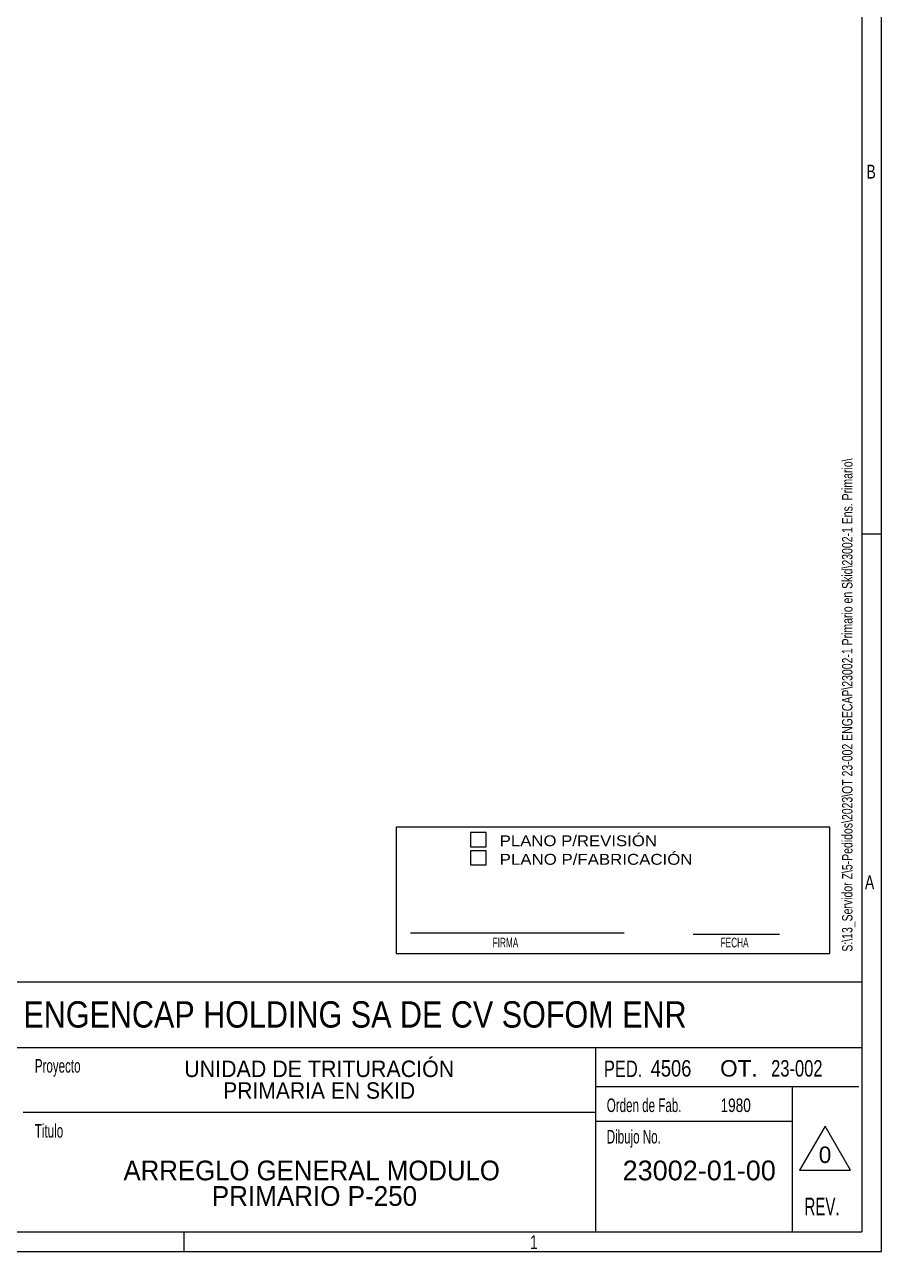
# Model space of a CAD drawing. Header units: millimetres. Extents: x 1293 to 41893, y 1011 to 26911.
# Drawn here: x 35381 to 41893, y 1011 to 10334 of the extents above; entities that cross this region are included whole.
import ezdxf

# ---------------------------------------------------------------- set-up
doc = ezdxf.new("R2010")
doc.units = ezdxf.units.MM
doc.header["$LTSCALE"] = 50
doc.layers.add('CAPA_1', color=7, linetype='Continuous')
doc.layers.add('SLD-0_0', color=7, linetype='Continuous')
doc.styles.add('SLDTEXTSTYLE0', font='TXT', dxfattribs={"width": 0.75})
doc.styles.add('SLDTEXTSTYLE1', font='TXT', dxfattribs={"width": 0.748115})
doc.styles.add('SLDTEXTSTYLE12', font='TXT', dxfattribs={"width": 1.023192})
doc.styles.add('SLDTEXTSTYLE13', font='TXT', dxfattribs={"width": 0.975629})
doc.styles.add('SLDTEXTSTYLE14', font='TXT', dxfattribs={"width": 0.985821})
doc.styles.add('SLDTEXTSTYLE15', font='TXT', dxfattribs={"width": 0.867418})
doc.styles.add('SLDTEXTSTYLE16', font='TXT', dxfattribs={"width": 0.973365})
doc.styles.add('SLDTEXTSTYLE17', font='TXT', dxfattribs={"width": 0.957793})
doc.styles.add('SLDTEXTSTYLE19', font='TXT', dxfattribs={"width": 0.830479})
doc.styles.add('SLDTEXTSTYLE2', font='TXT', dxfattribs={"width": 0.638298})
doc.styles.add('SLDTEXTSTYLE4', font='TXT', dxfattribs={"width": 1.153258})
doc.styles.add('SLDTEXTSTYLE5', font='TXT', dxfattribs={"width": 1.160134})

msp = doc.modelspace()

# ---------------------------------------------------------------- linework, layer by layer
at = {"layer": 'CAPA_1'}
for p, q in [((41892.9505051, 1010.8173311), (41892.9505051, 26910.8173311)), ((41742.9505051, 26760.8173311), (41742.9505051, 1160.8173311)), ((41892.9505051, 6460.8173311), (41742.9505051, 6460.8173311)), ((9342.5259683, 3060.8173311), (41742.9505051, 3060.8173311)), ((33620.9488685, 2560.8173311), (41742.9505051, 2560.8173311)), ((39720.9488685, 2560.8173311), (39720.9488685, 1160.8173311)), ((1442.9505051, 1160.8173311), (41742.9505051, 1160.8173311)), ((36592.9505051, 1010.8173311), (36592.9505051, 1160.8173311)), ((1292.9505051, 1010.8173311), (41892.9505051, 1010.8173311))]:
    msp.add_line(p, q, dxfattribs=at)
at = {"layer": 'SLD-0_0', "color": 6}
for p, q in [((41501.2791427, 4235.9817694), (38205.4950179, 4235.9817694)), ((38205.4950179, 4235.9817694), (38205.4950179, 3274.1229218)), ((41501.2791427, 3274.1229218), (41501.2791427, 4235.9817694)), ((38205.4950179, 3274.1229218), (41501.2791427, 3274.1229218))]:
    msp.add_line(p, q, dxfattribs=at)
at = {"layer": 'SLD-0_0'}
for p, q in [((38888.8535801, 4194.6984408), (38770.28429, 4194.6984408)), ((38770.28429, 4194.6984408), (38770.28429, 4086.2206591)), ((38888.8535801, 4086.2206591), (38888.8535801, 4194.6984408)), ((38770.28429, 4086.2206591), (38888.8535801, 4086.2206591)), ((38888.8535801, 4056.3500999), (38770.28429, 4056.3500999)), ((38770.28429, 4056.3500999), (38770.28429, 3947.8723181)), ((38888.8535801, 3947.8723181), (38888.8535801, 4056.3500999)), ((38770.28429, 3947.8723181), (38888.8535801, 3947.8723181)), ((39720.9488685, 2066.3837373), (35370.9488685, 2066.3837373))]:
    msp.add_line(p, q, dxfattribs=at)
at = {"layer": 'SLD-0_0', "color": 1}
for p, q in [((38313.3000492, 3431.4530903), (39938.7462844, 3431.4530903)), ((40463.122781, 3422.0447681), (41117.6575354, 3422.0447681))]:
    msp.add_line(p, q, dxfattribs=at)
at = {"layer": 'SLD-0_0', "color": 1, "lineweight": 25}
for p, q in [((41720.9488685, 2260.8173311), (39720.9488685, 2260.8173311)), ((41217.0081515, 1160.8173311), (41217.0081515, 2260.8173311)), ((41217.0081515, 1999.4853093), (39720.9488685, 1999.4853093)), ((41464.6157152, 1962.7230781), (41271.2563402, 1627.8148165)), ((41657.9750902, 1627.8148165), (41464.6157152, 1962.7230781)), ((41271.2563402, 1627.8148165), (41657.9750902, 1627.8148165))]:
    msp.add_line(p, q, dxfattribs=at)

# ---------------------------------------------------------------- texts
at = {"layer": 'CAPA_1', "attachment_point": 1}
for s, insert, char_height, style in [('B', (41778.6164592, 9268.9613574), 105.8333333, 'SLDTEXTSTYLE0'), ('A', (41767.561334, 3869.393801), 105.8333333, 'SLDTEXTSTYLE0'), ('4506', (40139.4723371, 2464.8319325), 125, 'SLDTEXTSTYLE19'), ('OT.', (40667.0536102, 2464.8319325), 125, 'SLDTEXTSTYLE12'), ('23-002', (41054.679505, 2464.8319325), 125, 'SLDTEXTSTYLE0'), ('1980', (40670.0341124, 2173.3945148), 103.125, 'SLDTEXTSTYLE0'), ('1', (39222.3154408, 1134.3823779), 105.8333333, 'SLDTEXTSTYLE0')]:
    msp.add_mtext(s, dxfattribs=dict(at, insert=insert, char_height=char_height, style=style))
at = {"layer": 'CAPA_1', "insert": (41593.3408751, 3289.0448227), "char_height": 79.375, "attachment_point": 1, "rotation": 90, "style": 'SLDTEXTSTYLE0'}
msp.add_mtext('S:\\\\13_Servidor Z\\\\5-Pedidos\\\\2023\\\\OT 23-002 ENGECAP\\\\23002-1 Primario en Skid\\\\23002-1 Ens. Primario\\\\', dxfattribs=at)
at = {"layer": 'SLD-0_0'}
for s, insert, char_height, attachment_point, style in [('PLANO P/REVISIÓN', (38992.0621306, 4173.0403212), 82.5, 1, 'SLDTEXTSTYLE4'), ('PLANO P/FABRICACIÓN', (38992.0621306, 4032.0879985), 82.5, 1, 'SLDTEXTSTYLE5'), ('FIRMA', (38938.5664932, 3394.647935), 73.36, 1, 'SLDTEXTSTYLE2'), ('FECHA', (40670.9635489, 3394.647935), 73.36, 1, 'SLDTEXTSTYLE2'), ('ENGENCAP HOLDING SA DE CV SOFOM ENR', (37892.1896803, 2912.0431813), 200, 2, 'SLDTEXTSTYLE15'), ('Proyecto', (35459.3171426, 2472.7847745), 103.125, 1, 'SLDTEXTSTYLE2'), ('UNIDAD DE TRITURACIÓN', (37620.3854617, 2461.3826621), 125, 2, 'SLDTEXTSTYLE16'), ('PED.', (39929.7858879, 2461.3826621), 125, 2, 'SLDTEXTSTYLE1'), ('PRIMARIA EN SKID', (37620.0404304, 2296.382663), 125, 2, 'SLDTEXTSTYLE17'), ('Orden de Fab.', (39805.4454479, 2173.3945206), 103.125, 1, 'SLDTEXTSTYLE2'), ('Titulo', (35459.3171426, 1978.9609268), 103.125, 1, 'SLDTEXTSTYLE2'), ('Dibujo No.', (39805.4454479, 1934.1644095), 103.125, 1, 'SLDTEXTSTYLE2'), ('0', (41464.1800543, 1808.1304122), 125, 2, 'SLDTEXTSTYLE12'), ('ARREGLO GENERAL MODULO', (37563.2434079, 1701.3549982), 150, 2, 'SLDTEXTSTYLE13'), ('23002-01-00', (40508.1689157, 1701.3549982), 150, 2, 'SLDTEXTSTYLE12'), ('PRIMARIO P-250', (37584.2498933, 1507.3966645), 150, 2, 'SLDTEXTSTYLE14'), ('REV.', (41307.846496, 1419.5631327), 134.0625, 1, 'SLDTEXTSTYLE2')]:
    msp.add_mtext(s, dxfattribs=dict(at, insert=insert, char_height=char_height, attachment_point=attachment_point, style=style))

doc.saveas('drawing.dxf')
